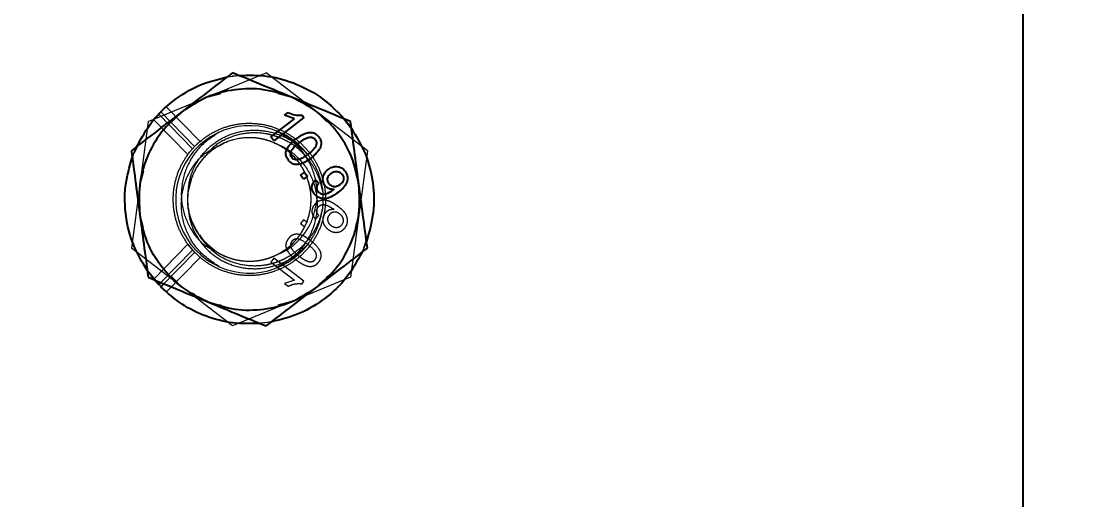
# Model space of a CAD drawing. Header units: millimetres. Extents: x 1293 to 41893, y 1011 to 26911.
# Drawn here: x 11366.4 to 11461.7, y 7209 to 7252.3 of the extents above; entities that cross this region are included whole.
import ezdxf

# ---------------------------------------------------------------- set-up
doc = ezdxf.new("R2010")
doc.units = ezdxf.units.MM
doc.header["$LTSCALE"] = 50
doc.linetypes.add('HIDDEN', pattern=[1.905, 1.27, -0.635])
doc.layers.add('CAPA_1', color=7, linetype='Continuous')
doc.layers.add('MAQUINAS', color=11, linetype='Continuous')
doc.styles.add('SLDTEXTSTYLE0', font='TXT', dxfattribs={"width": 0.75})
doc.dimstyles.new('SLDDIMSTYLE0', dxfattribs={"dimtxt": 100, "dimasz": 100, "dimexe": 0, "dimexo": 0.0625, "dimgap": 25, "dimtad": 2, "dimdec": 0, "dimlfac": 1.5, "dimrnd": 1e-09, "dimzin": 12, "dimdsep": 46, "dimtxsty": 'SLDTEXTSTYLE0', "dimsah": 1, "dimcen": 0.09, "dimadec": 0, "dimazin": 3, "dimtfac": 1, "dimtdec": 0, "dimtofl": 0, "dimtmove": 0, "dimatfit": 3, "dimfxl": 1, "dimfrac": 2, "dimtolj": 1, "dimtzin": 12, "dimarcsym": 0})

# ---------------------------------------------------------------- blocks, each defined once
blk = doc.blocks.new('_D_15')
at = {"layer": 'CAPA_1', "transparency": 16777216}
for p, q in [((6530.125, 8742.377), (6530.125, 9415.646)), ((16745.162, 6492.001), (16745.162, 9415.646)), ((6530.125, 9365.646), (16745.162, 9365.646))]:
    blk.add_line(p, q, dxfattribs=at)
for points in [[(6530.125, 9365.646), (6630.125, 9350.262), (6630.125, 9381.031)], [(16745.162, 9365.646), (16645.162, 9381.031), (16645.162, 9350.262)]]:
    blk.add_solid(points, dxfattribs=at)
at = {"layer": 'CAPA_1', "transparency": 16777216, "insert": (11452.921, 9494.553), "char_height": 100, "attachment_point": 1, "style": 'SLDTEXTSTYLE0'}
blk.add_mtext('15323', dxfattribs=at)

msp = doc.modelspace()

# ---------------------------------------------------------------- linework, layer by layer
at = {"layer": 'MAQUINAS', "linetype": 'Continuous', "lineweight": 25}
for p, q in [((11457.0601601, 7085.5262403), (11457.0601601, 7256.1769069)), ((11389.0138108, 7241.8359953), (11391.1283658, 7243.4636933)), ((11391.9951952, 7243.5769087), (11389.2816069, 7241.4880993)), ((11390.2462526, 7243.7819405), (11390.5669691, 7244.028815)), ((11391.1283658, 7243.4636933), (11390.2462526, 7243.7819405)), ((11391.8228015, 7243.8008667), (11391.9951952, 7243.5769087)), ((11389.2816069, 7241.4880993), (11389.0138108, 7241.8359953)), ((11391.6917715, 7238.3570359), (11392.0396675, 7238.624832)), ((11392.0396675, 7238.624832), (11392.3074635, 7238.276936)), ((11391.9595676, 7238.00914), (11391.6917715, 7238.3570359)), ((11392.3074635, 7238.276936), (11391.9595676, 7238.00914)), ((11393.0490436, 7237.961319), (11393.3516293, 7237.6402027)), ((11394.6611216, 7237.0388996), (11394.726184, 7237.091579)), ((11378.8618327, 7228.4632985), (11378.413261, 7228.9697264)), ((11379.0551145, 7228.6612963), (11378.8618327, 7228.4632985)), ((11379.336006, 7228.5454501), (11379.0576644, 7228.260317))]:
    msp.add_line(p, q, dxfattribs=at)
at = {"layer": 'MAQUINAS', "linetype": 'HIDDEN', "lineweight": 18}
for p, q in [((11377.9100767, 7243.2202773), (11388.5848626, 7247.6228082)), ((11385.2911743, 7247.2850493), (11384.5555258, 7247.0998635)), ((11385.0560018, 7247.2537224), (11386.0948628, 7247.3921073)), ((11386.6355943, 7247.3740415), (11385.5128245, 7247.314575)), ((11397.7349592, 7240.5794379), (11388.5848626, 7247.6228082)), ((11383.2474697, 7245.4215427), (11384.4941222, 7245.7535401)), ((11389.6262244, 7245.7535401), (11390.8862419, 7245.4138537)), ((11379.0576644, 7244.0934968), (11379.5464017, 7244.5587791)), ((11379.9402317, 7244.8483422), (11379.5464017, 7244.5587791)), ((11379.5464017, 7244.5587791), (11382.6035087, 7241.4270801)), ((11381.4924009, 7240.229818), (11378.413261, 7243.3840875)), ((11378.8618327, 7243.8905154), (11378.5466577, 7243.4828181)), ((11381.9189397, 7240.7588164), (11378.8618327, 7243.8905154)), ((11382.1110155, 7240.9656453), (11379.0576644, 7244.0934968)), ((11380.8912452, 7244.0265731), (11380.0495913, 7243.187489)), ((11393.1599109, 7244.101123), (11394.0707553, 7243.187489)), ((11396.4075125, 7242.400596), (11395.4736515, 7243.6157442)), ((11395.6508911, 7243.4509781), (11396.2901665, 7242.6204906)), ((11377.9100767, 7243.2202773), (11376.3853874, 7231.774376)), ((11382.6035087, 7241.4270801), (11382.7159914, 7241.5053336)), ((11390.7479343, 7241.6960313), (11391.1266651, 7241.4597177)), ((11391.2785553, 7241.3170203), (11391.1266651, 7241.4597177)), ((11376.465284, 7239.9796512), (11376.8648696, 7240.9485237)), ((11377.1435781, 7241.3960519), (11376.6108627, 7240.3326349)), ((11382.1110155, 7240.9656453), (11382.6035087, 7241.4270801)), ((11384.9248239, 7241.3216555), (11385.0525528, 7241.3876672)), ((11397.7349592, 7240.5794379), (11396.2102699, 7229.1335366)), ((11376.5351924, 7240.1491578), (11376.3567301, 7239.5061077)), ((11377.4835401, 7238.7429581), (11377.147732, 7237.4973266)), ((11396.6368065, 7238.7429581), (11396.9726381, 7237.4819077)), ((11393.4985957, 7234.5717367), (11393.6696536, 7235.3104701)), ((11394.6611216, 7235.3149143), (11394.726184, 7235.2622349)), ((11396.9726146, 7234.8564872), (11396.6368065, 7233.6108558)), ((11377.4835401, 7233.6108558), (11377.177699, 7234.7592916)), ((11391.9595676, 7234.3446739), (11391.6917715, 7233.996778)), ((11391.6917715, 7233.996778), (11392.0396675, 7233.7289819)), ((11392.3074635, 7234.0768778), (11391.9595676, 7234.3446739)), ((11393.0490436, 7234.3924949), (11393.3516293, 7234.7136112)), ((11382.5406989, 7232.961592), (11382.8579938, 7232.5190956)), ((11397.4239436, 7231.8137698), (11397.7752481, 7232.8984468)), ((11381.4924009, 7232.1239959), (11378.413261, 7228.9697264)), ((11382.2139807, 7231.3004024), (11381.4693372, 7232.1630695)), ((11381.4924009, 7232.1239959), (11381.9189397, 7231.5949975)), ((11397.6550627, 7232.3741627), (11397.255477, 7231.4052902)), ((11385.535484, 7224.7310057), (11376.3853874, 7231.774376)), ((11381.9189397, 7231.5949975), (11379.0551145, 7228.6612963)), ((11382.1110155, 7231.3881686), (11379.336006, 7228.5454501)), ((11390.902269, 7230.7680204), (11391.3275009, 7231.0717543)), ((11392.0791538, 7231.7889371), (11391.1266651, 7230.8940962)), ((11396.9827488, 7230.9673646), (11397.340751, 7231.6120533)), ((11379.5464017, 7227.7950348), (11382.6035087, 7230.9267338)), ((11389.2816069, 7230.8657145), (11389.0138108, 7230.5178186)), ((11389.0138108, 7230.5178186), (11391.1283658, 7228.8901206)), ((11391.9951952, 7228.7769052), (11389.2816069, 7230.8657145)), ((11377.8098475, 7229.7714247), (11379.1175385, 7228.2117789)), ((11378.413261, 7228.9697264), (11377.8301801, 7229.7333233)), ((11380.9604357, 7228.2526908), (11380.0495913, 7229.1663249)), ((11396.2102699, 7229.1335366), (11385.535484, 7224.7310057)), ((11391.1283658, 7228.8901206), (11390.2462526, 7228.5718734)), ((11390.2462526, 7228.5718734), (11390.5669691, 7228.3249989)), ((11391.8228015, 7228.5529472), (11391.9951952, 7228.7769052)), ((11390.8728769, 7226.9322711), (11389.6262244, 7226.6002738)), ((11387.5861555, 7224.9721302), (11389.1281974, 7225.1197214)), ((11389.0643448, 7225.1000915), (11388.0254839, 7224.9617065))]:
    msp.add_line(p, q, dxfattribs=at)
msp.add_arc((11387.0601733, 7236.1769069), 6.6666667, 37.587605897, 307.587605897, dxfattribs=at)
at = {"layer": 'MAQUINAS', "linetype": 'Continuous', "lineweight": 25}
for points in [[(11376.8648696, 7240.9485237), (11377.3001956, 7241.7334687), (11378.1708476, 7243.3033588), (11380.1367911, 7245.171126), (11382.4453998, 7246.5937343), (11384.1858011, 7247.0337264), (11385.0560018, 7247.2537224)], [(11386.0948628, 7247.3921073), (11386.9923081, 7247.4075765), (11388.7871988, 7247.4385147), (11391.3877044, 7246.6698413), (11393.7740237, 7245.3818317), (11395.0252686, 7244.094596), (11395.6508911, 7243.4509781)], [(11390.8728769, 7245.4215427), (11390.0404437, 7245.6934749), (11388.3755772, 7246.2373392), (11385.7264607, 7246.1891388), (11383.1571018, 7245.5421948), (11381.6926577, 7244.5814803), (11380.9604357, 7244.101123)], [(11396.9726146, 7237.4973266), (11396.7918981, 7238.354201), (11396.4304652, 7240.0679499), (11395.0641641, 7242.3380519), (11393.2192148, 7244.23971), (11391.6549896, 7245.0275985), (11390.8728769, 7245.4215427)], [(11380.9604357, 7244.101123), (11380.3087189, 7243.5161808), (11379.0052853, 7242.3462963), (11377.7224699, 7240.0279938), (11376.9980603, 7237.4793918), (11377.0978415, 7235.7307888), (11377.147732, 7234.8564872)], [(11396.2901665, 7242.6204906), (11396.7522858, 7241.8510147), (11397.6765245, 7240.3120629), (11398.3110866, 7237.6756223), (11398.3887972, 7234.9650044), (11397.8996408, 7233.2377766), (11397.6550627, 7232.3741627)], [(11377.8301801, 7229.7333233), (11377.3680608, 7230.5027992), (11376.4438221, 7232.041751), (11375.80926, 7234.6781916), (11375.7315494, 7237.3888095), (11376.2207058, 7239.1160373), (11376.465284, 7239.9796512)], [(11393.1599109, 7228.2526908), (11393.8116277, 7228.8376331), (11395.1150613, 7230.0075176), (11396.3978768, 7232.32582), (11397.1222863, 7234.8744221), (11397.0225052, 7236.6230251), (11396.9726146, 7237.4973266)], [(11383.2474697, 7226.9322711), (11382.4653571, 7227.3262154), (11380.9011318, 7228.1141039), (11379.0561825, 7230.015762), (11377.6898814, 7232.285864), (11377.3284485, 7233.9996128), (11377.147732, 7234.8564872)], [(11397.255477, 7231.4052902), (11396.820151, 7230.6203452), (11395.949499, 7229.0504551), (11393.9835555, 7227.1826879), (11391.6749468, 7225.7600796), (11389.9345455, 7225.3200875), (11389.0643448, 7225.1000915)], [(11388.0254839, 7224.9617065), (11387.2013097, 7224.9428551), (11385.5529613, 7224.9051521), (11383.1470117, 7225.5383283), (11380.9042234, 7226.6150857), (11379.673184, 7227.7119066), (11379.0576644, 7228.260317)], [(11383.2474697, 7226.9322711), (11384.0799029, 7226.660339), (11385.7447694, 7226.1164747), (11388.3938859, 7226.1646751), (11390.9632448, 7226.811619), (11392.4276889, 7227.7723336), (11393.1599109, 7228.2526908)]]:
    msp.add_open_spline(points, degree=3, dxfattribs=at)
for points, knots in [([(11385.535484, 7247.6228082), (11384.7358223, 7247.0072613), (11383.2348739, 7245.8518926), (11381.684715, 7244.6586437), (11380.9604357, 7244.101123)], [0, 0, 0, 0, 0.5327709195, 1, 1, 1, 1]), ([(11390.8728769, 7245.4215427), (11390.0279103, 7245.7700267), (11388.2194469, 7246.5158792), (11386.468394, 7247.2380543), (11385.535484, 7247.6228082)], [0, 0, 0, 0, 0.4672290805, 1, 1, 1, 1]), ([(11396.2102699, 7243.2202773), (11395.2773599, 7243.6050311), (11393.526307, 7244.3272062), (11391.7178436, 7245.0730587), (11390.8728769, 7245.4215427)], [0, 0, 0, 0, 0.5327709195, 1, 1, 1, 1]), ([(11380.9604357, 7244.101123), (11380.2361564, 7243.5436024), (11378.6859974, 7242.3503535), (11377.185049, 7241.1949847), (11376.3853874, 7240.5794379)], [0, 0, 0, 0, 0.4672290805, 1, 1, 1, 1]), ([(11390.5669691, 7244.028815), (11390.7678488, 7243.9422677), (11391.1689137, 7243.7694725), (11391.6050906, 7243.790414), (11391.8228015, 7243.8008667)], [0, 0, 0, 0, 0.5008657323, 1, 1, 1, 1]), ([(11396.9726146, 7237.4973266), (11396.8519272, 7238.4033312), (11396.5936228, 7240.3424327), (11396.3435183, 7242.2199765), (11396.2102699, 7243.2202773)], [0, 0, 0, 0, 0.4672290805, 1, 1, 1, 1]), ([(11390.3807122, 7240.5292055), (11390.4253178, 7240.6431323), (11390.5145939, 7240.8711521), (11390.8198946, 7241.2583351), (11391.1016114, 7241.4924632), (11391.2894093, 7241.6485375)], [0, 0, 0, 0, 0.249753552, 0.499871473, 1, 1, 1, 1]), ([(11391.2894093, 7241.6485375), (11391.4460742, 7241.7625139), (11391.7590176, 7241.9901856), (11392.2103752, 7242.1966551), (11392.5978945, 7242.2485662), (11392.8880681, 7242.1992668), (11393.1431289, 7242.0574458), (11393.2704512, 7241.9108164), (11393.3341756, 7241.837429)], [0, 0, 0, 0, 0.2504817087, 0.5003455958, 0.6317049057, 0.7502211388, 0.8749866995, 1, 1, 1, 1]), ([(11391.5582925, 7241.3014784), (11391.7110317, 7241.4126885), (11391.9401272, 7241.5794939), (11392.2758082, 7241.7603706), (11392.4616142, 7241.7988445), (11392.5543949, 7241.8180562)], [0, 0, 0, 0, 0.5003723119, 0.7505151407, 1, 1, 1, 1]), ([(11393.0181402, 7241.6002177), (11393.0556497, 7241.5406584), (11393.1306669, 7241.4215426), (11393.141939, 7241.2062647), (11393.0903527, 7241.0013955), (11392.8580511, 7240.648679), (11392.5822723, 7240.431505), (11392.3616807, 7240.2577906)], [0, 0, 0, 0, 0.1247447425, 0.24948375779, 0.37447081842, 0.49964809889, 1, 1, 1, 1]), ([(11392.5543949, 7241.8180562), (11392.5988917, 7241.8164463), (11392.6878566, 7241.8132276), (11392.815871, 7241.7718283), (11392.9309156, 7241.701425), (11392.9890618, 7241.6339575), (11393.0181402, 7241.6002177)], [0, 0, 0, 0, 0.2501584562, 0.5001555724, 0.7500324303, 1, 1, 1, 1]), ([(11393.3341756, 7241.837429), (11393.3883833, 7241.7567672), (11393.4967544, 7241.5955097), (11393.5705642, 7241.3088636), (11393.5468508, 7241.0141647), (11393.2993204, 7240.4824365), (11392.9263968, 7240.1637353), (11392.6283896, 7239.9090578)], [0, 0, 0, 0, 0.125373348, 0.2506437386, 0.375697515, 0.5011131747, 1, 1, 1, 1]), ([(11376.3853874, 7240.5794379), (11376.5186358, 7239.5791371), (11376.7687402, 7237.7015933), (11377.0270447, 7235.7624918), (11377.147732, 7234.8564872)], [0, 0, 0, 0, 0.5327709195, 1, 1, 1, 1]), ([(11390.5857977, 7239.7218401), (11390.5068158, 7239.8438028), (11390.3881917, 7240.0269805), (11390.3567757, 7240.2795923), (11390.3606237, 7240.4232119), (11390.3740161, 7240.4938747), (11390.3807122, 7240.5292055)], [0, 0, 0, 0, 0.4987953461, 0.7491482596, 0.8745764119, 1, 1, 1, 1]), ([(11390.898904, 7239.9628565), (11390.8619333, 7240.0226013), (11390.7879715, 7240.1421239), (11390.7807377, 7240.3565989), (11390.8285737, 7240.5617749), (11391.0647182, 7240.9114773), (11391.3389484, 7241.1281622), (11391.5582925, 7241.3014784)], [0, 0, 0, 0, 0.1246963828, 0.2494616582, 0.3744323466, 0.4996371137, 1, 1, 1, 1]), ([(11392.6283896, 7239.9090578), (11392.471922, 7239.7950803), (11392.1593642, 7239.5674001), (11391.7119864, 7239.3640692), (11391.3257904, 7239.3102948), (11391.0347883, 7239.3567122), (11390.7763621, 7239.5017297), (11390.6493593, 7239.6484236), (11390.5857977, 7239.7218401)], [0, 0, 0, 0, 0.2504758129, 0.5003473544, 0.6257683408, 0.7501761831, 0.8749696966, 1, 1, 1, 1]), ([(11392.3616807, 7240.2577906), (11392.1380365, 7240.0898913), (11391.8584362, 7239.8799833), (11391.4598956, 7239.7426537), (11391.2492621, 7239.7473587), (11391.0443838, 7239.810751), (11390.9473833, 7239.9121693), (11390.898904, 7239.9628565)], [0, 0, 0, 0, 0.5004095025, 0.6256126137, 0.7505796735, 0.875343692, 1, 1, 1, 1]), ([(11393.893498, 7237.4400821), (11393.85464, 7237.496743), (11393.7769502, 7237.6100264), (11393.7118628, 7237.8064107), (11393.6906009, 7238.0118933), (11393.7145578, 7238.216928), (11393.7788077, 7238.4141052), (11393.91466, 7238.6547869), (11394.070548, 7238.7917568), (11394.1741257, 7238.8827647)], [0, 0, 0, 0, 0.1250740585, 0.2500636243, 0.3732612247, 0.5001992382, 0.6242961009, 0.7503685137, 1, 1, 1, 1]), ([(11394.1741257, 7238.8827647), (11394.2953233, 7238.9635006), (11394.4779202, 7239.0851377), (11394.7618817, 7239.1524718), (11394.9807969, 7239.1586482), (11395.1942561, 7239.1195424), (11395.4656548, 7239.0105365), (11395.6151311, 7238.8510362), (11395.71505, 7238.7444167)], [0, 0, 0, 0, 0.2498688585, 0.3764535287, 0.5003476657, 0.6272386366, 0.7508240847, 1, 1, 1, 1]), ([(11394.4234398, 7238.5206421), (11394.5031897, 7238.5739978), (11394.6624796, 7238.6805687), (11394.9077908, 7238.7180132), (11395.0967012, 7238.6918906), (11395.2776533, 7238.6238009), (11395.3764495, 7238.5199987), (11395.4429499, 7238.4501287)], [0, 0, 0, 0, 0.25025039885, 0.49984175183, 0.62957629765, 0.75066535386, 1, 1, 1, 1]), ([(11395.71505, 7238.7444167), (11395.7674678, 7238.6654813), (11395.8722877, 7238.5076343), (11395.941743, 7238.2287519), (11395.9429947, 7237.9436709), (11395.8393185, 7237.5772177), (11395.5520796, 7237.1888917), (11395.258904, 7236.9528217), (11395.1119385, 7236.8344826)], [0, 0, 0, 0, 0.1250635897, 0.2500895576, 0.3751100052, 0.5001693996, 0.7494409524, 1, 1, 1, 1]), ([(11392.9302686, 7236.6761198), (11392.8642858, 7236.7764766), (11392.7650663, 7236.9273849), (11392.7143825, 7237.1628949), (11392.7140372, 7237.4014878), (11392.809342, 7237.6943131), (11392.969059, 7237.8722234), (11393.0490436, 7237.961319)], [0, 0, 0, 0, 0.2498594906, 0.3757183909, 0.500481002, 0.7498462328, 1, 1, 1, 1]), ([(11393.3516293, 7237.6402027), (11393.3025256, 7237.5818399), (11393.2138442, 7237.4764364), (11393.1476316, 7237.3138052), (11393.1393462, 7237.1827233), (11393.1584729, 7237.0805284), (11393.1970028, 7236.9835163), (11393.2371239, 7236.9273028), (11393.2571831, 7236.8991979)], [0, 0, 0, 0, 0.2764767993, 0.4993179598, 0.6237184282, 0.7494961879, 0.8747561628, 1, 1, 1, 1]), ([(11394.2881984, 7237.575099), (11394.2386544, 7237.6507777), (11394.1644236, 7237.7641652), (11394.1317027, 7237.9424987), (11394.1377952, 7238.0772984), (11394.1729675, 7238.208127), (11394.2547732, 7238.3696515), (11394.3561217, 7238.4603788), (11394.4234398, 7238.5206421)], [0, 0, 0, 0, 0.2495205461, 0.3738507837, 0.4998887841, 0.6240955932, 0.7503154422, 1, 1, 1, 1]), ([(11395.4429499, 7238.4501287), (11395.4919278, 7238.3719861), (11395.5651218, 7238.2552074), (11395.584806, 7238.0714325), (11395.5674095, 7237.9353892), (11395.5215226, 7237.804918), (11395.4269612, 7237.6471879), (11395.3223947, 7237.5569761), (11395.2529202, 7237.497039)], [0, 0, 0, 0, 0.2490168506, 0.3721383925, 0.4993654558, 0.6235619335, 0.7498926933, 1, 1, 1, 1]), ([(11395.1119385, 7236.8344826), (11394.9455793, 7236.7131442), (11394.6134263, 7236.4708797), (11394.1293019, 7236.2635778), (11393.7150453, 7236.2302963), (11393.4099558, 7236.2949343), (11393.1351317, 7236.4433582), (11392.9985754, 7236.5985109), (11392.9302686, 7236.6761198)], [0, 0, 0, 0, 0.2504849429, 0.5001185141, 0.6278991852, 0.7500923696, 0.8749936752, 1, 1, 1, 1]), ([(11393.2571831, 7236.8991979), (11393.3013933, 7236.8499506), (11393.3897765, 7236.751497), (11393.5705865, 7236.6629115), (11393.7689822, 7236.6322192), (11394.1581536, 7236.719301), (11394.4376671, 7236.8969109), (11394.6611216, 7237.0388996)], [0, 0, 0, 0, 0.1252073258, 0.2503100191, 0.3753386279, 0.5006201474, 1, 1, 1, 1]), ([(11394.726184, 7237.091579), (11394.6476847, 7237.0885179), (11394.4901928, 7237.0823766), (11394.261902, 7237.1505329), (11394.0508746, 7237.2628683), (11393.9458786, 7237.381099), (11393.893498, 7237.4400821)], [0, 0, 0, 0, 0.24894317679, 0.4994502947, 0.7502849385, 1, 1, 1, 1]), ([(11395.2529202, 7237.497039), (11395.1771695, 7237.4458975), (11395.0625563, 7237.3685188), (11394.8857158, 7237.3201143), (11394.7479982, 7237.3135439), (11394.6141667, 7237.3373017), (11394.4440828, 7237.4072088), (11394.3506761, 7237.5078094), (11394.2881984, 7237.575099)], [0, 0, 0, 0, 0.2499764907, 0.3782221672, 0.5003423322, 0.6274524307, 0.7508110927, 1, 1, 1, 1]), ([(11397.7349592, 7231.774376), (11397.6017109, 7232.7746767), (11397.3516064, 7234.6522206), (11397.0933019, 7236.591322), (11396.9726146, 7237.4973266)], [0, 0, 0, 0, 0.5327709195, 1, 1, 1, 1]), ([(11377.147732, 7234.8564872), (11377.2684194, 7233.9504826), (11377.5267239, 7232.0113812), (11377.7768283, 7230.1338374), (11377.9100767, 7229.1335366)], [0, 0, 0, 0, 0.4672290805, 1, 1, 1, 1]), ([(11393.1599109, 7228.2526908), (11393.8841903, 7228.8102115), (11395.4343492, 7230.0034604), (11396.9352976, 7231.1588291), (11397.7349592, 7231.774376)], [0, 0, 0, 0, 0.4672290805, 1, 1, 1, 1]), ([(11377.9100767, 7229.1335366), (11378.8429868, 7228.7487827), (11380.5940396, 7228.0266076), (11382.402503, 7227.2807551), (11383.2474697, 7226.9322711)], [0, 0, 0, 0, 0.5327709195, 1, 1, 1, 1]), ([(11388.5848626, 7224.7310057), (11389.3845243, 7225.3465525), (11390.8854727, 7226.5019213), (11392.4356316, 7227.6951702), (11393.1599109, 7228.2526908)], [0, 0, 0, 0, 0.5327709195, 1, 1, 1, 1]), ([(11383.2474697, 7226.9322711), (11384.0924364, 7226.5837872), (11385.9008997, 7225.8379346), (11387.6519526, 7225.1157596), (11388.5848626, 7224.7310057)], [0, 0, 0, 0, 0.4672290805, 1, 1, 1, 1])]:
    msp.add_open_spline(points, degree=3, knots=knots, dxfattribs=at)
at = {"layer": 'MAQUINAS', "linetype": 'HIDDEN', "lineweight": 18}
for points in [[(11381.4924009, 7232.1239959), (11381.2528461, 7232.4947189), (11380.7737364, 7233.2361651), (11380.3408839, 7234.4962947), (11380.1402411, 7235.8074858), (11380.197805, 7237.1351161), (11380.5064699, 7238.4267696), (11381.0562313, 7239.6359583), (11381.82653, 7240.7179901), (11382.7891577, 7241.6331758), (11383.9087172, 7242.3478687), (11385.1440775, 7242.8358124), (11386.4498437, 7243.0790763), (11387.7780364, 7243.0687222), (11389.0798514, 7242.8051303), (11390.307454, 7242.2979863), (11391.4157362, 7241.5659251), (11392.3639745, 7240.635846), (11393.1173262, 7239.5419245), (11393.6481097, 7238.3243564), (11393.9368213, 7237.027881), (11393.9728526, 7235.7001367), (11393.7548795, 7234.3899112), (11393.2909115, 7233.1453485), (11392.5979965, 7232.0121791), (11391.7015972, 7231.0320426), (11390.6346452, 7230.240948), (11389.4363684, 7229.6679859), (11388.1507117, 7229.3341271), (11386.8252347, 7229.2519472), (11385.507453, 7229.4233158), (11384.2502241, 7229.8462283), (11383.0831893, 7230.4891262), (11382.4350735, 7231.0884878), (11382.1110155, 7231.3881686)], [(11382.6351841, 7232.7707312), (11382.2558878, 7233.4010804), (11381.4972951, 7234.6617789), (11381.3868116, 7236.9224387), (11382.0916792, 7239.0323672), (11383.5659148, 7240.7175537), (11385.5686469, 7241.7087948), (11387.7993812, 7241.8585726), (11389.9173272, 7241.1431755), (11391.6003691, 7239.671764), (11392.5921714, 7237.6682648), (11392.7418489, 7235.4377749), (11392.0262921, 7233.3196182), (11390.5556195, 7231.6371744), (11388.5493243, 7230.6431906), (11386.3292793, 7230.5016409), (11384.1721393, 7231.1868682), (11383.1475025, 7232.2427768), (11382.6351841, 7232.7707312)], [(11392.342984, 7240.2433987), (11392.5902884, 7239.8815399), (11393.0848972, 7239.1578222), (11393.5349298, 7237.915659), (11393.7677133, 7236.6151551), (11393.7021972, 7235.7410197), (11393.6694391, 7235.303952)], [(11382.6351841, 7232.7707312), (11382.428037, 7233.0738314), (11382.0137427, 7233.680032), (11381.6367862, 7234.720493), (11381.4418021, 7235.8098214), (11381.4966797, 7236.5420149), (11381.5241185, 7236.9081117)]]:
    msp.add_open_spline(points, degree=3, dxfattribs=at)
for points, knots in [([(11381.5241185, 7236.9081117), (11381.5671735, 7237.2997984), (11381.6522264, 7238.0735573), (11382.1639799, 7239.3899002), (11383.1073147, 7240.7060144), (11384.567951, 7241.790807), (11386.2351913, 7242.389157), (11388.0012571, 7242.5068803), (11389.7294784, 7242.1199957), (11391.2314017, 7241.3485733), (11391.9967898, 7240.5875973), (11392.342984, 7240.2433987)], [0, 0, 0, 0, 0.0816770766, 0.1613492895, 0.2910353615, 0.4131480043, 0.5342211749, 0.6547649167, 0.7763458983, 0.8988385446, 1, 1, 1, 1]), ([(11393.1640125, 7236.2660609), (11393.1697137, 7236.6863022), (11393.1855113, 7237.8507629), (11392.580443, 7239.5254745), (11391.3368074, 7241.2710169), (11390.1480945, 7241.9835545), (11389.4569881, 7242.3978171)], [0, 0, 0, 0, 0.1655470056, 0.4587197365, 0.6853047724, 1, 1, 1, 1]), ([(11384.3392991, 7242.2630624), (11383.7009362, 7241.8368141), (11382.6355649, 7241.1254432), (11381.5041168, 7239.4869595), (11380.8706237, 7237.6576487), (11380.877065, 7235.5031284), (11381.6525923, 7233.5096224), (11382.7633689, 7232.0707967), (11383.711067, 7231.640792), (11384.006737, 7231.5066359)], [0, 0, 0, 0, 0.1725440938, 0.2879608937, 0.4454263754, 0.6059003858, 0.765290446, 0.9267735546, 1, 1, 1, 1]), ([(11382.6351841, 7232.7707312), (11382.7993177, 7232.5744897), (11383.2093858, 7232.0842036), (11383.8068165, 7231.6168408), (11384.3536047, 7231.2873911), (11384.7381944, 7231.0908906), (11385.2269784, 7230.8917501), (11385.5960241, 7230.7841379), (11385.7984563, 7230.7371796), (11385.7987812, 7230.7371043), (11385.7992641, 7230.7369923), (11385.8001389, 7230.7367896), (11385.8017407, 7230.7364188), (11385.8047273, 7230.7357285), (11385.8104639, 7230.7344067), (11385.8219943, 7230.7317664), (11385.846692, 7230.7261816), (11385.9039282, 7230.7135942), (11386.0803729, 7230.6773593), (11386.6818807, 7230.5812466), (11387.3641689, 7230.5783788), (11388.0264081, 7230.6735507), (11388.4065526, 7230.7517939), (11388.8324004, 7230.8742415), (11389.208674, 7231.0183282), (11389.4370737, 7231.1231004), (11389.6658281, 7231.2351828), (11389.9565498, 7231.394618), (11390.3559131, 7231.6605646), (11390.7310254, 7231.9597847), (11391.0607096, 7232.2726235), (11391.3818024, 7232.6295658), (11391.7102912, 7233.0647018), (11391.9630042, 7233.4897423), (11392.1029188, 7233.7766365), (11392.2086531, 7234.008212), (11392.3323605, 7234.315891), (11392.472551, 7234.7749503), (11392.5728591, 7235.2443793), (11392.6359688, 7235.7480841), (11392.6517312, 7236.2510541), (11392.6234621, 7236.7159758), (11392.5692828, 7237.1137986), (11392.5110179, 7237.3990453), (11392.4685323, 7237.5677745), (11392.4123427, 7237.7787834), (11392.3141493, 7238.088638), (11392.1407678, 7238.5073952), (11391.9587963, 7238.8664315), (11391.7789348, 7239.1687963), (11391.4899725, 7239.595728), (11391.0306938, 7240.1387948), (11390.3645177, 7240.7059413), (11389.7045115, 7241.1116841), (11389.0893068, 7241.3915471), (11388.5035215, 7241.5833331), (11387.912759, 7241.7059428), (11387.3118105, 7241.7660718), (11386.274716, 7241.7587078), (11384.7953405, 7241.4040818), (11383.1776499, 7240.3348485), (11381.9659922, 7238.7855162), (11381.67141, 7237.533914), (11381.5241185, 7236.9081117)], [0, 0, 0, 0, 0.0250183599, 0.062505402, 0.0734573482, 0.0875361873, 0.1047408864, 0.1250701816, 0.1250803608, 0.1250883984, 0.1251028381, 0.1251289003, 0.1251763231, 0.1252638226, 0.1254290516, 0.125752738, 0.1264220586, 0.1279084358, 0.131491092, 0.1440580039, 0.1875385461, 0.197473586, 0.2095663991, 0.2255093054, 0.2408045473, 0.248969242, 0.2501056218, 0.265748455, 0.2813911903, 0.2970338278, 0.3126763678, 0.3258384213, 0.3440073869, 0.3659743278, 0.3741241332, 0.3752533996, 0.3909020106, 0.4065504227, 0.422198637, 0.4378466546, 0.4561989822, 0.4713844976, 0.4834020547, 0.4954853706, 0.4998684533, 0.5004379053, 0.5168673973, 0.5316457093, 0.5447725387, 0.5562476168, 0.5660707092, 0.595235819, 0.6255591058, 0.6513477816, 0.6708426442, 0.6916215056, 0.7115649581, 0.7298045648, 0.7506541573, 0.8129902501, 0.8753265879, 0.937663171, 1, 1, 1, 1]), ([(11393.6694391, 7237.0498619), (11393.5926133, 7237.3612003), (11393.4389499, 7237.9839248), (11393.0748928, 7238.779903), (11392.6523605, 7239.4803773), (11392.1608503, 7240.1154786), (11391.3753054, 7240.8876145), (11390.5572842, 7241.421178), (11389.8329202, 7241.7447017), (11389.4297521, 7241.8949524), (11388.9879685, 7242.025086), (11388.1316713, 7242.2033754), (11386.8381969, 7242.2405964), (11385.2032132, 7241.8083327), (11383.883254, 7241.0768469), (11383.312559, 7240.3693668), (11383.1007642, 7240.1068087)], [0, 0, 0, 0, 0.0699532526, 0.139917207, 0.1901926782, 0.2485512484, 0.3148798454, 0.4302467633, 0.4592136429, 0.4882059068, 0.5242061133, 0.5597319965, 0.6792737543, 0.8024253156, 0.9266766141, 1, 1, 1, 1]), ([(11384.3392991, 7230.0907515), (11383.7009232, 7230.5170192), (11382.6355303, 7231.2284223), (11381.5042164, 7232.8667059), (11380.8700824, 7234.6969728), (11380.8791038, 7236.847644), (11381.6450083, 7238.8555054), (11382.9512672, 7240.4528499), (11384.1453153, 7240.9654892), (11384.6790516, 7241.1946376)], [0, 0, 0, 0, 0.163192842, 0.2723544782, 0.4212859131, 0.5730628255, 0.7238145338, 0.8765458549, 1, 1, 1, 1]), ([(11389.3392326, 7241.2747939), (11389.6922524, 7241.1266696), (11390.398274, 7240.8304285), (11391.6106427, 7239.9038542), (11392.7247656, 7238.3882355), (11393.2317497, 7236.4860901), (11393.1723956, 7234.5538148), (11392.5878884, 7232.8285606), (11391.3343706, 7231.0827246), (11390.1471986, 7230.3702328), (11389.4569881, 7229.9559968)], [0, 0, 0, 0, 0.07949736105, 0.15899070104, 0.31513487092, 0.4619446366, 0.56032150066, 0.71479604531, 0.8341851173, 1, 1, 1, 1]), ([(11389.3392326, 7231.07902), (11389.6925374, 7231.2271232), (11390.399129, 7231.5233221), (11391.6058493, 7232.4503145), (11392.7579928, 7233.957741), (11393.0318872, 7235.3946128), (11393.1640125, 7236.087753)], [0, 0, 0, 0, 0.1725736883, 0.3451386477, 0.6840980163, 1, 1, 1, 1]), ([(11395.1119385, 7235.5193312), (11394.945579, 7235.6406695), (11394.6134254, 7235.8829335), (11394.1291961, 7236.0902847), (11393.714921, 7236.1235113), (11393.4098531, 7236.0588231), (11393.1351314, 7235.9104558), (11392.9985753, 7235.755303), (11392.9302686, 7235.677694)], [0, 0, 0, 0, 0.2504849259, 0.5001184801, 0.6280398823, 0.7500923866, 0.8749936837, 1, 1, 1, 1]), ([(11381.5241185, 7235.4457022), (11381.5671734, 7235.0540159), (11381.6522263, 7234.2802576), (11382.1639789, 7232.9639156), (11383.1073124, 7231.6478021), (11384.5679467, 7230.5630093), (11386.2351849, 7229.9646584), (11388.0012488, 7229.8469331), (11389.729469, 7230.2338149), (11391.2313961, 7231.005236), (11391.9967869, 7231.766214), (11392.342984, 7232.1104152)], [0, 0, 0, 0, 0.08167700111, 0.16134915133, 0.291035136, 0.4131476663, 0.53422073047, 0.65476436121, 0.77634522102, 0.89883775286, 1, 1, 1, 1]), ([(11393.6694391, 7235.303952), (11393.5926133, 7234.9926136), (11393.4389499, 7234.3698891), (11393.0748928, 7233.5739108), (11392.6523605, 7232.8734366), (11392.1608503, 7232.2383352), (11391.3753056, 7231.4661996), (11390.5572834, 7230.932635), (11389.8329209, 7230.609113), (11389.4297491, 7230.4588583), (11388.9879828, 7230.328743), (11388.1315671, 7230.150328), (11386.8397018, 7230.114812), (11385.1975924, 7230.5395256), (11383.6942928, 7231.4157633), (11382.9883317, 7232.3189328), (11382.6351841, 7232.7707312)], [0, 0, 0, 0, 0.0665558736, 0.1331219292, 0.1809557007, 0.2364800042, 0.2995872587, 0.4093512184, 0.4369112804, 0.4644954938, 0.4987472991, 0.5325478174, 0.64628386, 0.7634543909, 0.8816712487, 1, 1, 1, 1]), ([(11391.1266651, 7230.8940962), (11391.3602262, 7231.0878092), (11391.6610603, 7231.3373176), (11391.9591296, 7231.6539631), (11392.1435719, 7231.8602207), (11392.3556922, 7232.1192663), (11392.6093697, 7232.4734357), (11392.9910276, 7233.0896125), (11393.4253839, 7234.0187024), (11393.5880875, 7234.8755363), (11393.6694391, 7235.303952)], [0, 0, 0, 0, 0.1741678485, 0.2243336741, 0.2498474126, 0.3332571196, 0.4166692475, 0.5000838433, 0.7500426589, 1, 1, 1, 1]), ([(11392.9302686, 7235.677694), (11392.8642891, 7235.5773368), (11392.7650115, 7235.426332), (11392.7143564, 7235.1908033), (11392.7140813, 7234.9522163), (11392.8093395, 7234.6595004), (11392.9690582, 7234.4815903), (11393.0490436, 7234.3924949)], [0, 0, 0, 0, 0.2498591948, 0.3759561592, 0.5004815934, 0.749846529, 1, 1, 1, 1]), ([(11393.3516293, 7234.7136112), (11393.3024725, 7234.7720049), (11393.2137808, 7234.8773624), (11393.1474482, 7235.0402857), (11393.1396451, 7235.1709913), (11393.1632745, 7235.3082721), (11393.219664, 7235.3961475), (11393.2571831, 7235.454616)], [0, 0, 0, 0, 0.2770742738, 0.4999140274, 0.6248342849, 0.7503808481, 1, 1, 1, 1]), ([(11393.2571831, 7235.454616), (11393.3013933, 7235.5038633), (11393.3897765, 7235.6023169), (11393.5705865, 7235.6909024), (11393.7689822, 7235.7215946), (11394.1581536, 7235.6345129), (11394.4376671, 7235.456903), (11394.6611216, 7235.3149143)], [0, 0, 0, 0, 0.1252073258, 0.2503100191, 0.3753386279, 0.5006201474, 1, 1, 1, 1]), ([(11393.893498, 7234.9137318), (11393.8733305, 7234.8859958), (11393.8329938, 7234.8305217), (11393.7673821, 7234.7099762), (11393.7113834, 7234.54761), (11393.6907218, 7234.341709), (11393.7145769, 7234.1366779), (11393.7788661, 7233.939589), (11393.9147454, 7233.6989508), (11394.0705459, 7233.5620584), (11394.1741257, 7233.4710492)], [0, 0, 0, 0, 0.0626107389, 0.1252263593, 0.2501941382, 0.3735862588, 0.5002863049, 0.6245798583, 0.750412027, 1, 1, 1, 1]), ([(11394.726184, 7235.2622349), (11394.6474935, 7235.2652925), (11394.4891984, 7235.2714432), (11394.2606655, 7235.2027067), (11394.0500321, 7235.0901566), (11393.9456226, 7234.9724799), (11393.893498, 7234.9137318)], [0, 0, 0, 0, 0.2495404591, 0.5019797072, 0.7513717737, 1, 1, 1, 1]), ([(11394.2881984, 7234.7787148), (11394.2386542, 7234.7030362), (11394.1644871, 7234.5897464), (11394.1317102, 7234.4114358), (11394.1377622, 7234.2767366), (11394.1729187, 7234.1457904), (11394.2546957, 7233.9842384), (11394.3561237, 7233.8934359), (11394.4234398, 7233.8331718)], [0, 0, 0, 0, 0.2495203093, 0.3735284255, 0.4998883672, 0.623789863, 0.7503156792, 1, 1, 1, 1]), ([(11395.2529202, 7234.8567749), (11395.1771694, 7234.9079175), (11395.0626492, 7234.9852349), (11394.8858299, 7235.0336755), (11394.7482334, 7235.0402847), (11394.6142926, 7235.0165491), (11394.4441709, 7234.9466963), (11394.3506767, 7234.8460036), (11394.2881984, 7234.7787148)], [0, 0, 0, 0, 0.2499766017, 0.3779151287, 0.5003420213, 0.627106401, 0.7508109821, 1, 1, 1, 1]), ([(11395.71505, 7233.6093972), (11395.7674678, 7233.6883325), (11395.8722877, 7233.8461795), (11395.941743, 7234.125062), (11395.9429947, 7234.4101429), (11395.8393185, 7234.7765962), (11395.5520796, 7235.1649222), (11395.258904, 7235.4009922), (11395.1119385, 7235.5193312)], [0, 0, 0, 0, 0.1250635897, 0.2500895576, 0.3751100052, 0.5001693996, 0.7494409524, 1, 1, 1, 1]), ([(11395.4429499, 7233.9036852), (11395.4919307, 7233.9818275), (11395.5650712, 7234.0985133), (11395.5847971, 7234.2822687), (11395.5674634, 7234.4182031), (11395.5215765, 7234.5487812), (11395.4270542, 7234.7065459), (11395.3223946, 7234.7968379), (11395.2529202, 7234.8567749)], [0, 0, 0, 0, 0.249017166, 0.3718446562, 0.4993648037, 0.6232259432, 0.7498923764, 1, 1, 1, 1]), ([(11394.4234398, 7233.8331718), (11394.5031896, 7233.7798156), (11394.6624791, 7233.6732438), (11394.9076804, 7233.6358222), (11395.0965912, 7233.6618903), (11395.2775742, 7233.7299368), (11395.3764486, 7233.833817), (11395.4429499, 7233.9036852)], [0, 0, 0, 0, 0.250250228, 0.4998414106, 0.6292883971, 0.7506655241, 1, 1, 1, 1]), ([(11392.6283896, 7232.444756), (11392.4719217, 7232.558746), (11392.1593634, 7232.7864508), (11391.7116811, 7232.9897675), (11391.3254318, 7233.0437399), (11391.0345117, 7232.9968841), (11390.7763599, 7232.8520986), (11390.6493585, 7232.7053951), (11390.5857977, 7232.6319738)], [0, 0, 0, 0, 0.25047150777, 0.5003387545, 0.62618806136, 0.75018047702, 0.87497184564, 1, 1, 1, 1]), ([(11392.6283896, 7232.444756), (11392.471922, 7232.5587336), (11392.1593642, 7232.7864138), (11391.7119864, 7232.9897446), (11391.3257904, 7233.0435191), (11391.0347883, 7232.9971017), (11390.7763621, 7232.8520841), (11390.6493593, 7232.7053903), (11390.5857977, 7232.6319738)], [0, 0, 0, 0, 0.2504758129, 0.50034735438, 0.62576834083, 0.75017618309, 0.87496969665, 1, 1, 1, 1]), ([(11394.1741257, 7233.4710492), (11394.2953235, 7233.3903148), (11394.478018, 7233.2686151), (11394.7620004, 7233.2013206), (11394.981038, 7233.1951844), (11395.1943835, 7233.2343082), (11395.465745, 7233.3433694), (11395.6151318, 7233.5027767), (11395.71505, 7233.6093972)], [0, 0, 0, 0, 0.2498687718, 0.3766540303, 0.5003478215, 0.6274593765, 0.7508241712, 1, 1, 1, 1]), ([(11390.5857977, 7232.6319738), (11390.5068158, 7232.5100111), (11390.3881917, 7232.3268333), (11390.3567757, 7232.0742215), (11390.3606237, 7231.930602), (11390.3740161, 7231.8599392), (11390.3807122, 7231.8246084)], [0, 0, 0, 0, 0.49879534605, 0.74914825957, 0.87457641189, 1, 1, 1, 1]), ([(11390.5857977, 7232.6319738), (11390.5074947, 7232.5100761), (11390.3898902, 7232.3269959), (11390.349217, 7232.0378398), (11390.3702136, 7231.895687), (11390.3807122, 7231.8246084)], [0, 0, 0, 0, 0.4990363131, 0.7495101716, 1, 1, 1, 1]), ([(11390.898904, 7232.3909574), (11390.8619333, 7232.3312126), (11390.7879715, 7232.21169), (11390.7807377, 7231.997215), (11390.8285737, 7231.7920389), (11391.0647182, 7231.4423366), (11391.3389484, 7231.2256517), (11391.5582925, 7231.0523354)], [0, 0, 0, 0, 0.1246963828, 0.2494616582, 0.3744323466, 0.4996371137, 1, 1, 1, 1]), ([(11392.3616807, 7232.0960233), (11392.1380365, 7232.2639226), (11391.8584362, 7232.4738306), (11391.4598956, 7232.6111602), (11391.2492621, 7232.6064552), (11391.0443838, 7232.5430629), (11390.9473833, 7232.4416446), (11390.898904, 7232.3909574)], [0, 0, 0, 0, 0.5004095025, 0.6256126137, 0.7505796735, 0.875343692, 1, 1, 1, 1]), ([(11393.0181402, 7230.7535962), (11393.0556497, 7230.8131555), (11393.1306669, 7230.9322712), (11393.141939, 7231.1475492), (11393.0903527, 7231.3524184), (11392.8580511, 7231.7051349), (11392.5822723, 7231.9223089), (11392.3616807, 7232.0960233)], [0, 0, 0, 0, 0.1247447425, 0.24948375779, 0.37447081842, 0.49964809889, 1, 1, 1, 1]), ([(11393.3341756, 7230.5163849), (11393.3883833, 7230.5970467), (11393.4967544, 7230.7583042), (11393.5705642, 7231.0449502), (11393.5468508, 7231.3396492), (11393.2993204, 7231.8713774), (11392.9263968, 7232.1900785), (11392.6283896, 7232.444756)], [0, 0, 0, 0, 0.12537334802, 0.25064373861, 0.37569751501, 0.50111317472, 1, 1, 1, 1]), ([(11390.3807122, 7231.8246084), (11390.4253178, 7231.7106816), (11390.5145939, 7231.4826618), (11390.8198946, 7231.0954788), (11391.1016114, 7230.8613506), (11391.2894093, 7230.7052764)], [0, 0, 0, 0, 0.249753552, 0.499871473, 1, 1, 1, 1]), ([(11391.5582925, 7231.0523354), (11391.7110317, 7230.9411254), (11391.9401272, 7230.77432), (11392.2758082, 7230.5934433), (11392.4616142, 7230.5549694), (11392.5543949, 7230.5357577)], [0, 0, 0, 0, 0.5003723119, 0.7505151407, 1, 1, 1, 1]), ([(11391.2894093, 7230.7052764), (11391.4460746, 7230.5912998), (11391.7590187, 7230.3636278), (11392.2104872, 7230.1571074), (11392.5980303, 7230.1052393), (11392.8881786, 7230.1546112), (11393.1431292, 7230.2963675), (11393.2704513, 7230.4429973), (11393.3341756, 7230.5163849)], [0, 0, 0, 0, 0.2504815493, 0.5003452774, 0.6318664681, 0.7502212978, 0.8749867791, 1, 1, 1, 1]), ([(11392.5543949, 7230.5357577), (11392.5988668, 7230.5373873), (11392.6877819, 7230.5406453), (11392.8161696, 7230.5817496), (11392.9108877, 7230.6413712), (11392.9761319, 7230.7018534), (11393.0041371, 7230.7363482), (11393.0181402, 7230.7535962)], [0, 0, 0, 0, 0.2500549443, 0.4999486155, 0.749722078, 0.8748570557, 1, 1, 1, 1]), ([(11394.0707553, 7229.1663249), (11393.7914685, 7228.813197), (11393.4907394, 7228.4329577), (11393.0772606, 7228.2001229), (11393.0477793, 7228.1835216)], [0, 0, 0, 0, 0.9286993414, 1, 1, 1, 1]), ([(11390.5669691, 7228.3249989), (11390.7678488, 7228.4115461), (11391.1689137, 7228.5843414), (11391.6050906, 7228.5633998), (11391.8228015, 7228.5529472)], [0, 0, 0, 0, 0.5008657323, 1, 1, 1, 1]), ([(11384.4941222, 7226.6002738), (11384.048661, 7226.6655794), (11383.5689996, 7226.7358987), (11383.1606193, 7226.9775644), (11383.1315015, 7226.9947954)], [0, 0, 0, 0, 0.9286993414, 1, 1, 1, 1])]:
    msp.add_open_spline(points, degree=3, knots=knots, dxfattribs=at)

# ---------------------------------------------------------------- dimensions: what is measured, and where the dimension line sits
at = {"layer": 'CAPA_1'}
dim = msp.add_linear_dim(base=(16745.1618891, 9365.6463094), p1=(6530.1246702, 8678.8772747), p2=(16745.1618891, 6428.5014528), dimstyle='SLDDIMSTYLE0', dxfattribs=at)
dim.commit()
dim.dimension.update_dxf_attribs({"geometry": '_D_15', "text_midpoint": (11637.6432797, 9365.6463094), "dimtype": 160})

doc.saveas('drawing.dxf')
